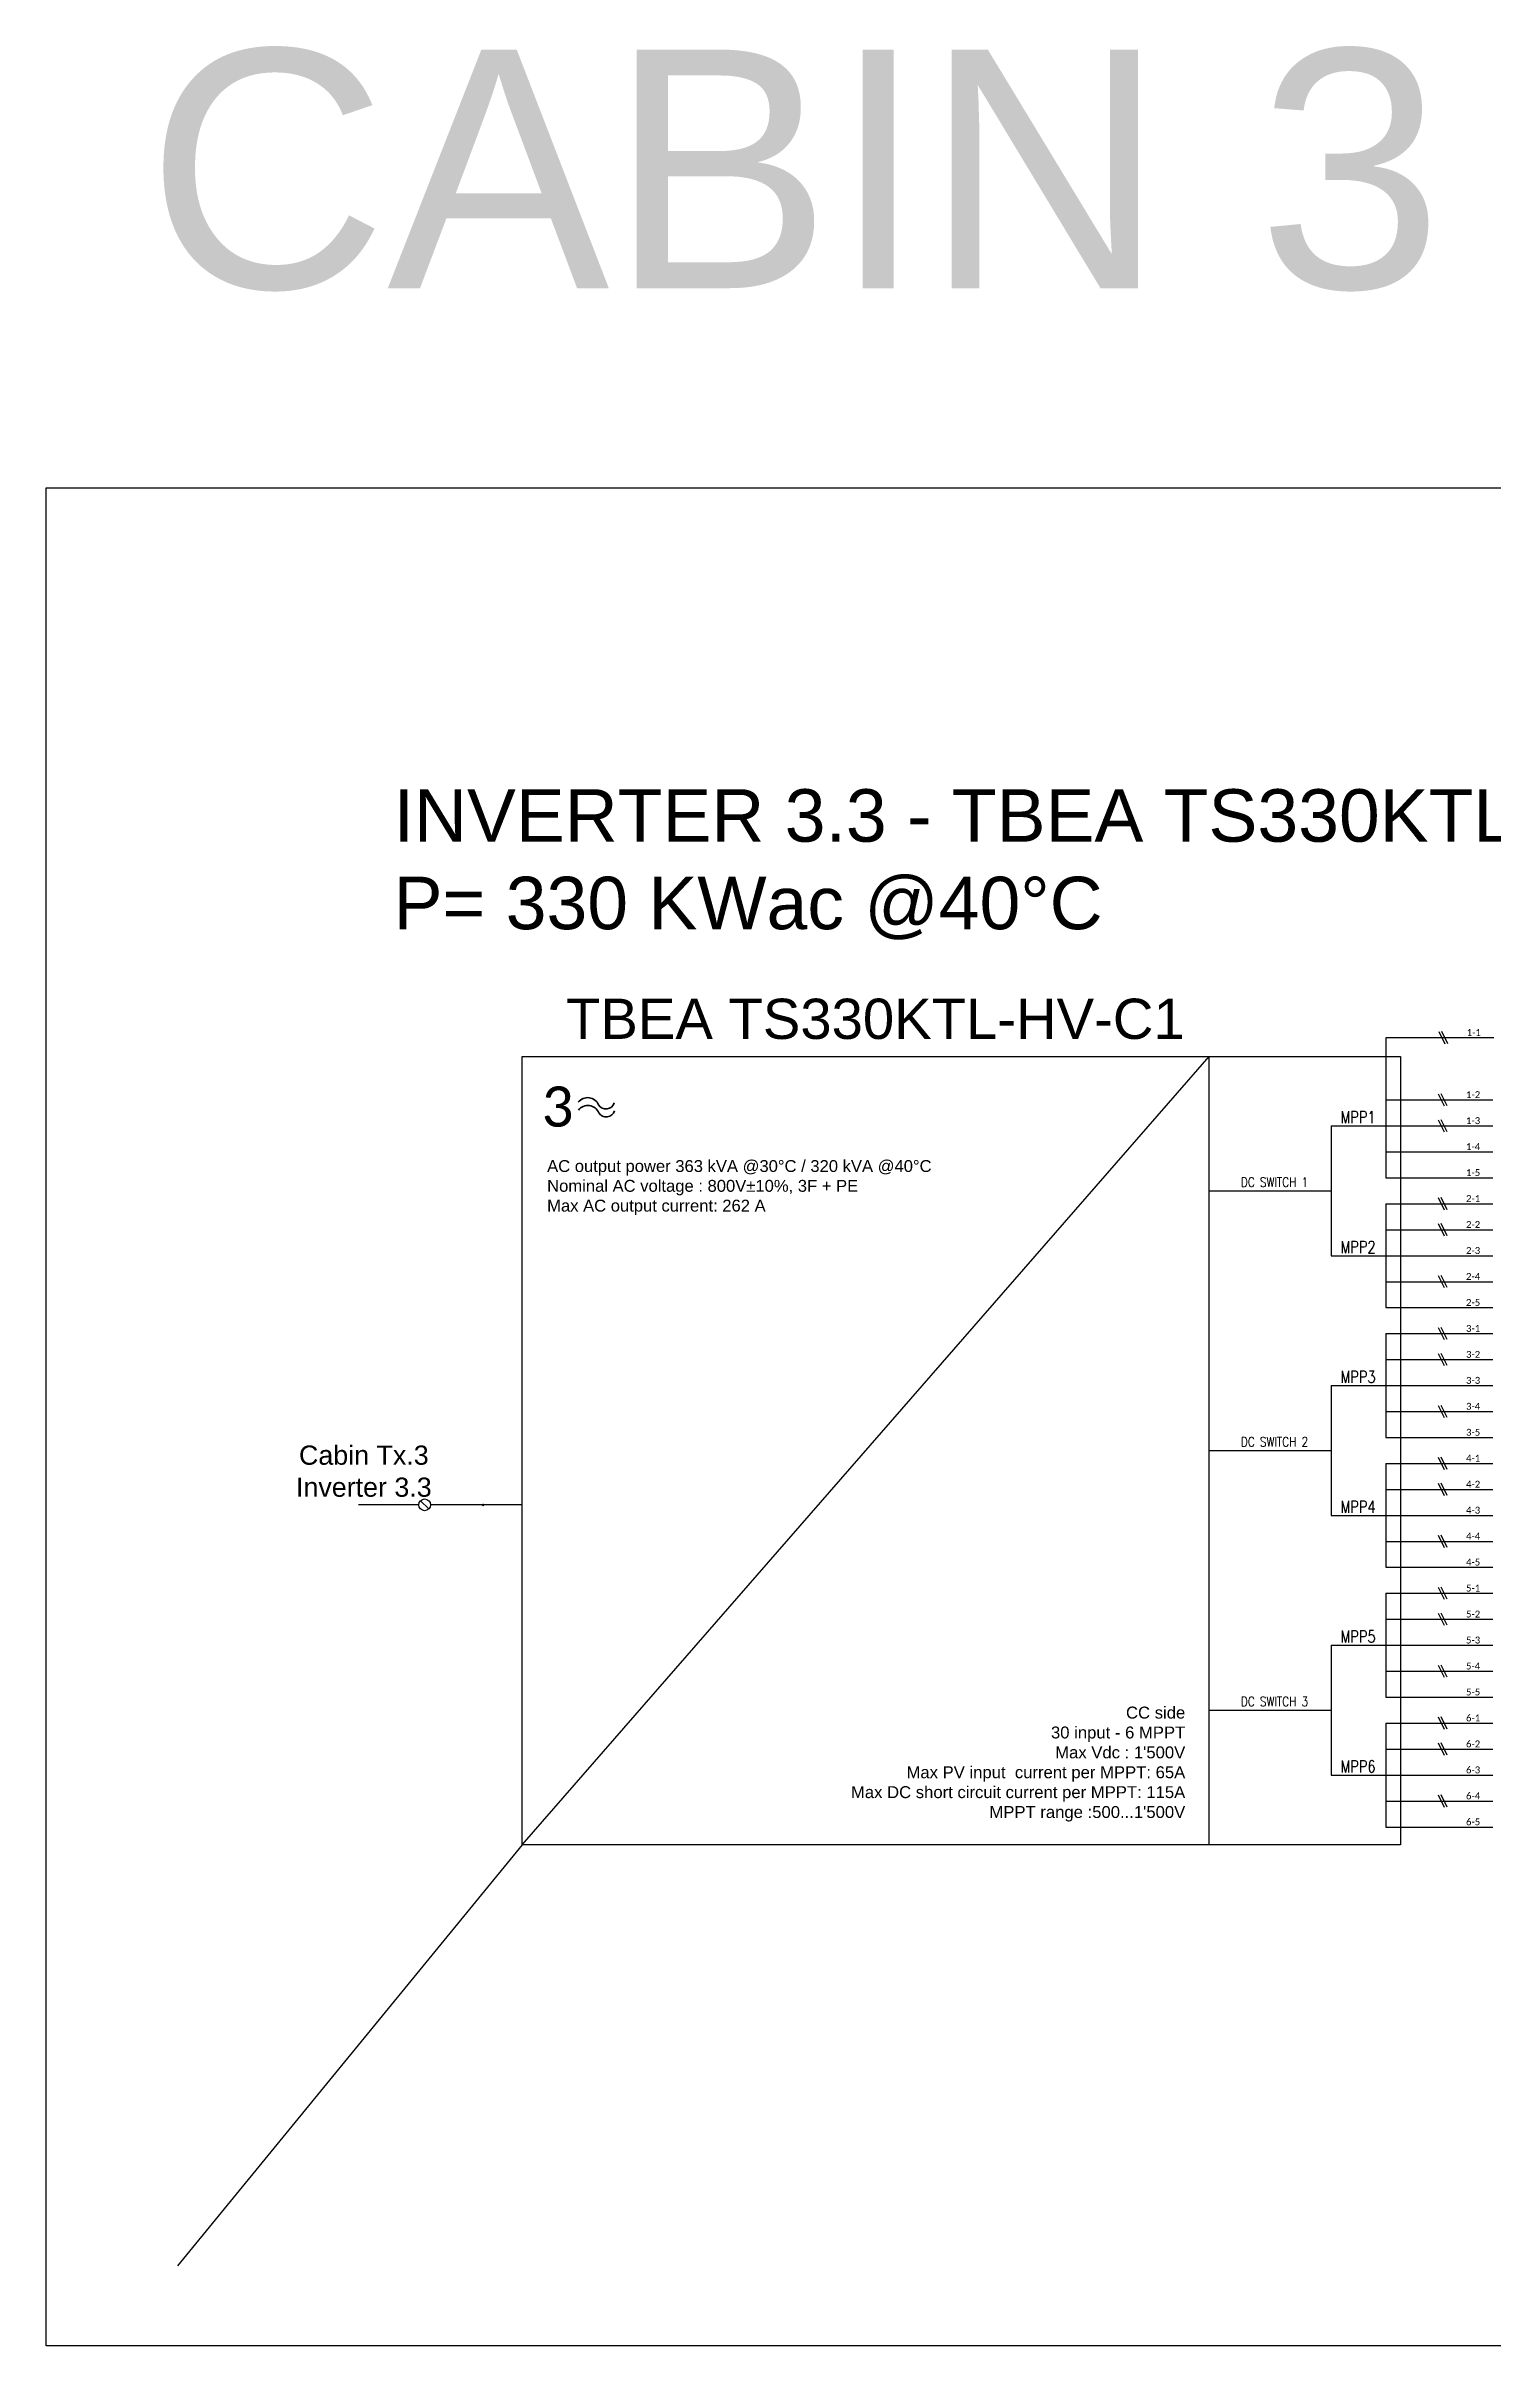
# Model space of a CAD drawing. Header units: millimetres. Extents: x 14856 to 141494, y 133975 to 167686.
# Drawn here: x 43500 to 49565, y 133975 to 143614 of the extents above; entities that cross this region are included whole.
import ezdxf

# ---------------------------------------------------------------- set-up
doc = ezdxf.new("R2010")
doc.units = ezdxf.units.MM
doc.linetypes.add('TRATTEGGIATA', pattern=[19.05, 12.7, -6.35])
doc.layers.add('-Testi', color=1, linetype='Continuous')
doc.layers.add('TRATTEGGIATA', color=40, linetype='TRATTEGGIATA')
doc.styles.add('Legend', font='calibri.ttf')
doc.styles.add('SIMPLEX', font='SIMPLEX', dxfattribs={"width": 0.8})
doc.styles.get("Standard").update_dxf_attribs({"font": 'arial.ttf'})

# ---------------------------------------------------------------- blocks, each defined once
blk = doc.blocks.new('P00102')
at = {"color": 1, "linetype": 'ByBlock', "lineweight": 25}
for p, q in [((0, 3.6), (-3.6, -3.6)), ((1.8, 3.6), (-1.8, -3.6)), ((3.6, 3.6), (0, -3.6))]:
    blk.add_line(p, q, dxfattribs=at)
blk = doc.blocks.new('P00')
at = {"color": 1}
for points in [[(-18.7, 25.7), (6.8, -25.3)], [(19.6, -25.3), (-5.9, 25.7)]]:
    blk.add_lwpolyline(points, dxfattribs=at)

msp = doc.modelspace()

# ---------------------------------------------------------------- linework, layer by layer
for points in [[(49115.2, 139457.9), (49115.2, 138870.7)], [(45496.3, 136074.8), (48374.6, 139379.2)], [(48374.6, 136074.8), (48374.6, 139379.2)], [(48887, 139088.4), (49115.2, 139088.4)], [(48887, 139088.4), (48887, 138544.2)], [(48374.6, 138816.3), (48887, 138816.3)], [(49115.2, 138761.9), (49115.2, 138326.5)], [(48887, 138544.2), (49115.2, 138544.2)], [(49115.2, 138217.7), (49115.2, 137782.4)], [(48887, 138000), (49115.2, 138000)], [(48887, 138000), (48887, 137455.8)], [(48374.6, 137727.9), (48887, 137727.9)], [(49115.2, 137673.5), (49115.2, 137238.2)], [(45104.4, 137482.7), (45069.7, 137517.4)], [(45496.3, 137500.1), (45111.6, 137500.1)], [(48887, 137455.8), (49115.2, 137455.8)], [(49115.2, 137129.3), (49115.2, 136694)], [(48887, 136911.6), (49115.2, 136911.6)], [(48887, 136911.6), (48887, 136367.4)], [(48374.6, 136639.5), (48887, 136639.5)], [(49115.2, 136585.1), (49115.2, 136149.8)], [(48887, 136367.4), (49115.2, 136367.4)]]:
    msp.add_lwpolyline(points)
at = {"color": 40}
msp.add_lwpolyline([(49567.6, 139457.9), (49115.2, 139457.9)], dxfattribs=at)
msp.add_lwpolyline([(45496.3, 139379.2), (49176.4, 139379.2), (49176.4, 136074.8), (45496.3, 136074.8)], close=True)
at = {"color": 40, "linetype": 'Continuous'}
for points in [[(49115.2, 139197.3), (49564.6, 139197.3)], [(49115.2, 139088.4), (49564.6, 139088.4)], [(49115.2, 138761.9), (49564.6, 138761.9)], [(49115.2, 138653.1), (49564.6, 138653.1)], [(49115.2, 138435.4), (49564.6, 138435.4)], [(49115.2, 138217.7), (49564.6, 138217.7)], [(49115.2, 138108.9), (49564.6, 138108.9)], [(49115.2, 137891.2), (49564.6, 137891.2)], [(49115.2, 137673.5), (49564.6, 137673.5)], [(49115.2, 137347), (49564.6, 137347)]]:
    msp.add_lwpolyline(points, dxfattribs=at)
at = {"color": 8, "linetype": 'Continuous'}
for points in [[(49115.2, 138979.6), (49564.6, 138979.6)], [(49115.2, 138870.7), (49564.6, 138870.7)], [(49115.2, 138544.2), (49564.6, 138544.2)], [(49115.2, 138326.5), (49564.6, 138326.5)], [(49115.2, 138000), (49564.6, 138000)], [(49115.2, 137782.4), (49564.6, 137782.4)], [(49115.2, 137455.8), (49564.6, 137455.8)], [(49115.2, 137238.2), (49564.6, 137238.2)], [(49115.2, 136911.6), (49564.6, 136911.6)], [(49115.2, 136694), (49564.6, 136694)], [(49115.2, 136367.4), (49564.6, 136367.4)], [(49115.2, 136149.8), (49564.6, 136149.8)]]:
    msp.add_lwpolyline(points, dxfattribs=at)
at = {"color": 4}
msp.add_lwpolyline([(45062.5, 137500.1), (44810.3, 137500.1)], dxfattribs=at)
msp.add_circle((45087.1, 137500.1), 24.6)
at = {"lineweight": 35}
for centre, radius, start, end in [((45769.9, 139156.7), 50.1, 22.57714, 141.98736), ((45770.7, 139123.8), 50.1, 22.57714, 141.98736), ((45847.1, 139195.3), 36.5, 211.99625, 342.61742), ((45847.9, 139162.4), 36.5, 211.99625, 342.61742)]:
    msp.add_arc(centre, radius, start, end, dxfattribs=at)
at = {"layer": 'Defpoints', "color": 1}
msp.add_line((45496.3, 136074.8), (44050.8, 134311), dxfattribs=at)
msp.add_lwpolyline([(43500.1, 141762.2), (55561.6, 141762.2), (55561.6, 133974.8), (43500.1, 133974.8)], close=True, dxfattribs=at)
at = {"layer": 'TRATTEGGIATA', "color": 40, "linetype": 'Continuous', "ltscale": 0.5}
for points in [[(49115.2, 137564.7), (49564.6, 137564.7)], [(49115.2, 137129.3), (49564.6, 137129.3)], [(49115.2, 137020.5), (49564.6, 137020.5)], [(49115.2, 136802.8), (49564.6, 136802.8)], [(49115.2, 136585.1), (49564.6, 136585.1)], [(49115.2, 136476.3), (49564.6, 136476.3)], [(49115.2, 136258.6), (49564.6, 136258.6)]]:
    msp.add_lwpolyline(points, dxfattribs=at)

# ---------------------------------------------------------------- block references
for name, p in [('P00', (49355.8, 139458.1)), ('P00', (49352.9, 139197.4)), ('P00', (49352.9, 139088.6)), ('P00', (49352.9, 138762.1)), ('P00', (49352.9, 138653.2)), ('P00', (49352.9, 138435.6)), ('P00', (49352.9, 138217.9)), ('P00', (49352.9, 138109)), ('P00', (49352.9, 137891.4)), ('P00', (49352.9, 137673.7)), ('P00', (49352.9, 137564.9)), ('P00102', (45331.9, 137499.9)), ('P00', (49352.9, 137347.2)), ('P00', (49352.9, 137129.5)), ('P00', (49352.9, 137020.7)), ('P00', (49352.9, 136803)), ('P00', (49352.9, 136585.3)), ('P00', (49352.9, 136476.5)), ('P00', (49352.9, 136258.8))]:
    msp.add_blockref(name, p)

# ---------------------------------------------------------------- texts
at = {"layer": '-Testi', "color": 7, "attachment_point": 5, "style": 'SIMPLEX'}
for s, insert, char_height, width in [('MPP1', (48998.9, 139124.7), 50, 54.432), ('DC SWITCH 1', (48649.1, 138852.6), 40, 391.731), ('MPP2', (48998.9, 138580.5), 50, 54.432), ('MPP3', (48998.9, 138036.3), 50, 54.432), ('DC SWITCH 2', (48649.1, 137764.2), 40, 391.731), ('MPP4', (48998.9, 137492.1), 50, 54.432), ('MPP5', (48998.9, 136947.9), 50, 54.432), ('DC SWITCH 3', (48649.1, 136675.8), 40, 391.731), ('MPP6', (48998.9, 136403.7), 50, 54.432)]:
    msp.add_mtext(s, dxfattribs=dict(at, insert=insert, char_height=char_height, width=width))
for s, insert, char_height, width, attachment_point in [('CABIN 3', (43921.2, 143599.2), 1000, 9076.374, 1), ('INVERTER 3.3 - TBEA TS330KTL-HV-C1 - P= 365,4 KWp - P= 330 KWac @40°C', (44957.1, 140499.2), 220, 8459.921, 1), ('TBEA TS330KTL-HV-C1', (45679.6, 139621.4), 168.704, 3487.591, 1), ('AC output power 363 kVA @30°C / 320 kVA @40°C\\PNominal AC voltage : 800V±10%, 3F + PE \\PMax AC output current: 262 A', (45600.4, 138944.9), 49.772, 2205.222, 1), ('\\pxqc;Cabin Tx.3\\PInverter 3.3', (44376.8, 137748.6), 80.476, 910.842, 1), ("CC side\\P30 input - 6 MPPT \\PMax Vdc : 1'500V\\PMax PV input  current per MPPT: 65A\\PMax DC short circuit current per MPPT: 115A \\PMPPT range :500...1'500V ", (48274.9, 136654.4), 50, 1795.436, 3)]:
    msp.add_mtext(s, dxfattribs=dict(insert=insert, char_height=char_height, width=width, attachment_point=attachment_point))
at = {"color": 7, "char_height": 28.91, "width": 87.837, "attachment_point": 1, "style": 'Legend'}
for s, insert in [('1-1', (49454.4, 139494.2)), ('1-2', (49451.5, 139233.6)), ('1-3', (49451.5, 139124.7)), ('2-1', (49451.5, 138798.2)), ('2-2', (49451.5, 138689.4)), ('2-4', (49451.5, 138471.7)), ('3-1', (49451.5, 138254)), ('3-2', (49451.5, 138145.2)), ('3-4', (49451.5, 137927.5)), ('4-1', (49451.5, 137709.8)), ('4-2', (49451.5, 137601)), ('4-4', (49451.5, 137383.3)), ('5-1', (49451.5, 137165.6)), ('5-2', (49451.5, 137056.8)), ('5-4', (49451.5, 136839.1)), ('6-1', (49451.5, 136621.4)), ('6-2', (49451.5, 136512.6)), ('6-4', (49451.5, 136294.9))]:
    msp.add_mtext(s, dxfattribs=dict(at, insert=insert))
at = {"insert": (45577.6, 139253.6), "char_height": 168.7, "width": 2757.721, "attachment_point": 1, "style": 'Legend'}
msp.add_mtext('3', dxfattribs=at)
at = {"color": 8, "char_height": 28.91, "width": 87.837, "attachment_point": 1, "style": 'Legend'}
for s, insert in [('1-4', (49451.5, 139015.9)), ('1-5', (49451.5, 138907)), ('2-3', (49451.5, 138580.5)), ('2-5', (49451.5, 138362.8)), ('3-3', (49451.5, 138036.3)), ('3-5', (49451.5, 137818.6)), ('4-3', (49451.5, 137492.1)), ('4-5', (49451.5, 137274.4)), ('5-3', (49451.5, 136947.9)), ('5-5', (49451.5, 136730.2)), ('6-3', (49451.5, 136403.7)), ('6-5', (49451.5, 136186.1))]:
    msp.add_mtext(s, dxfattribs=dict(at, insert=insert))

doc.saveas('drawing.dxf')
